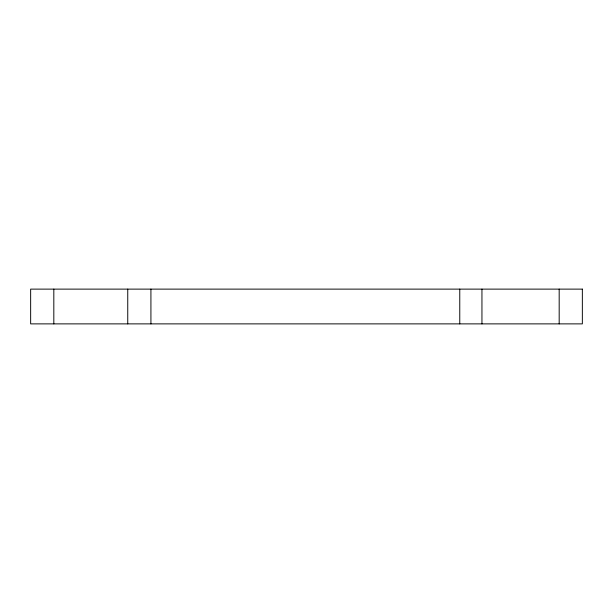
<?xml version="1.0" encoding="UTF-8"?>
<svg xmlns="http://www.w3.org/2000/svg" width="613" height="613" viewBox="0 0 613 613"><rect width="100%" height="100%" fill="white"/><g stroke="black" fill="none" stroke-linecap="round" stroke-linejoin="round"><path stroke-width="0.92" d="M559.179 289.121L559.179 323.879M481.948 289.121L481.948 323.879M459.765 289.121L459.765 323.879M150.921 289.121L150.921 323.879M127.749 289.121L127.749 323.879M53.821 289.121L53.821 323.879M582.35 289.121L30.65 289.121L30.65 323.879L582.35 323.879L582.35 289.121"/></g></svg>
